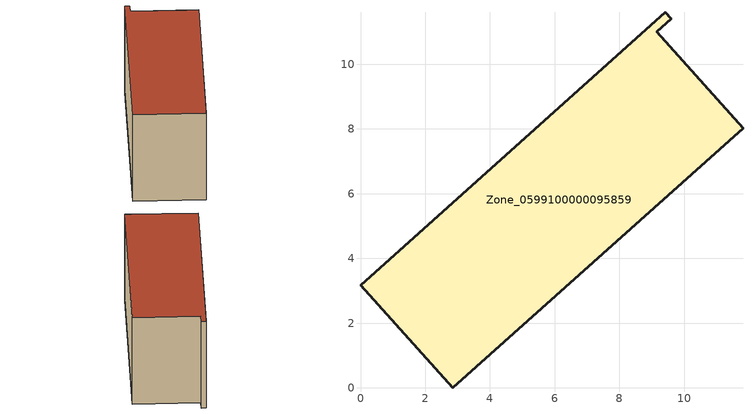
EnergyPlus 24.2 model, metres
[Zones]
Zone_0599100000095859
 floor ground (C_G): 0,3.18 9.41,11.61 9.59,11.41 9.15,11 11.82,8.02 2.84,0 z3.44
 wall outside (C_F): 11.82,8.02 9.15,11 9.59,11.41 9.41,11.61 0,3.18 2.84,0 11.82,8.02 z3.44:9.24
 roof outside (C_R): 0,3.18 2.84,0 11.82,8.02 9.15,11 9.59,11.41 9.41,11.61 z9.24
[BUILDING]
Pand.0599100000095859: North Axis=0; Terrain=City; Loads Convergence Tolerance Value=0.04; Temperature Convergence Tolerance Value=0.4; Solar Distribution=FullExterior; Maximum Number of Warmup Days=25; Minimum Number of Warmup Days=1
[Site:Location]
Rotterdam.The.Hague.AP_ZH_NLD Design_Conditions: Latitude=51.96; Longitude=4.45; Time Zone=1; Elevation=-4.5
[SITE:GROUNDTEMPERATURE:BUILDINGSURFACE]
18, 18, 18, 18, 18, 18, 18, 18, 18, 18, 18, 18
[MATERIAL] Thermal Absorptance=0.9; Solar Absorptance=0.7; Visible Absorptance=0.7
Name | Roughness | Thickness | Conductivity | Density | Specific Heat
G.TI.1992-2005 | MediumSmooth | 0.15 | 0.06 | 540 | 1210
F.TI.1992-2005 | Rough | 0.3 | 0.12 | 1920 | 840
R.TI.1992-2005 | MediumRough | 0.2 | 0.08 | 1500 | 1000
[CONSTRUCTION]
C_G: G.TI.1992-2005
C_F: F.TI.1992-2005
C_R: R.TI.1992-2005
[ZONE]
Zone_0599100000095859: Type=1; Multiplier=1; Ceiling Height=Autocalculate; Volume=Autocalculate; Floor Area=autocalculate; Part of Total Floor Area=Yes
[ZONEINFILTRATION:DESIGNFLOWRATE]
Infil_Zone_0599100000095859: Zone or ZoneList or Space or SpaceList=Zone_0599100000095859; Schedule=AlwaysOn; Design Flow Rate Calculation Method=Flow/Area; Flow Rate per Floor Area=0.0015; Constant Term Coefficient=1; Temperature Term Coefficient=0; Velocity Term Coefficient=0; Velocity Squared Term Coefficient=0
[HVACTEMPLATE:ZONE:IDEALLOADSAIRSYSTEM]
Zone_0599100000095859: Maximum Heating Supply Air Temperature=50; Minimum Cooling Supply Air Temperature=13; Maximum Heating Supply Air Humidity Ratio=0.0156; Minimum Cooling Supply Air Humidity Ratio=0.0077; Heating Limit=NoLimit; Cooling Limit=NoLimit; Dehumidification Control Type=ConstantSensibleHeatRatio; Cooling Sensible Heat Ratio=0.7; Dehumidification Setpoint=60; Humidification Control Type=None; Humidification Setpoint=30; Outdoor Air Method=None; Outdoor Air Flow Rate per Person=0.00944; Outdoor Air Flow Rate per Zone Floor Area=0; Outdoor Air Flow Rate per Zone=0; Demand Controlled Ventilation Type=None; Outdoor Air Economizer Type=NoEconomizer; Heat Recovery Type=None; Sensible Heat Recovery Effectiveness=0.7; Latent Heat Recovery Effectiveness=0.65
[ZONECONTROL:THERMOSTAT]
ThermostatControl_Zone_0599100000095859: Zone or ZoneList=Zone_0599100000095859; Control Type Schedule=DualSetpointControlType; Control 1=Thermostat_Zone_0599100000095859; Temperature Difference Between Cutout And Setpoint=0
[THERMOSTATSETPOINT:DUALSETPOINT]
Thermostat_Zone_0599100000095859: Heating Setpoint Temperature Schedule=HeatingSetpoint_Zone_0599100000095859; Cooling Setpoint Temperature Schedule=CoolingSetpoint_Zone_0599100000095859
[SCHEDULE:COMPACT]
HeatingSetpoint_Zone_0599100000095859: Through: 12/31, For: AllDays, Until: 24:00, 21
CoolingSetpoint_Zone_0599100000095859: Through: 12/31, For: AllDays, Until: 24:00, 24
DualSetpointControlType: Through: 12/31, For: AllDays, Until: 24:00, 4
AlwaysOn: Through: 12/31, For: AllDays, Until: 24:00, 1
